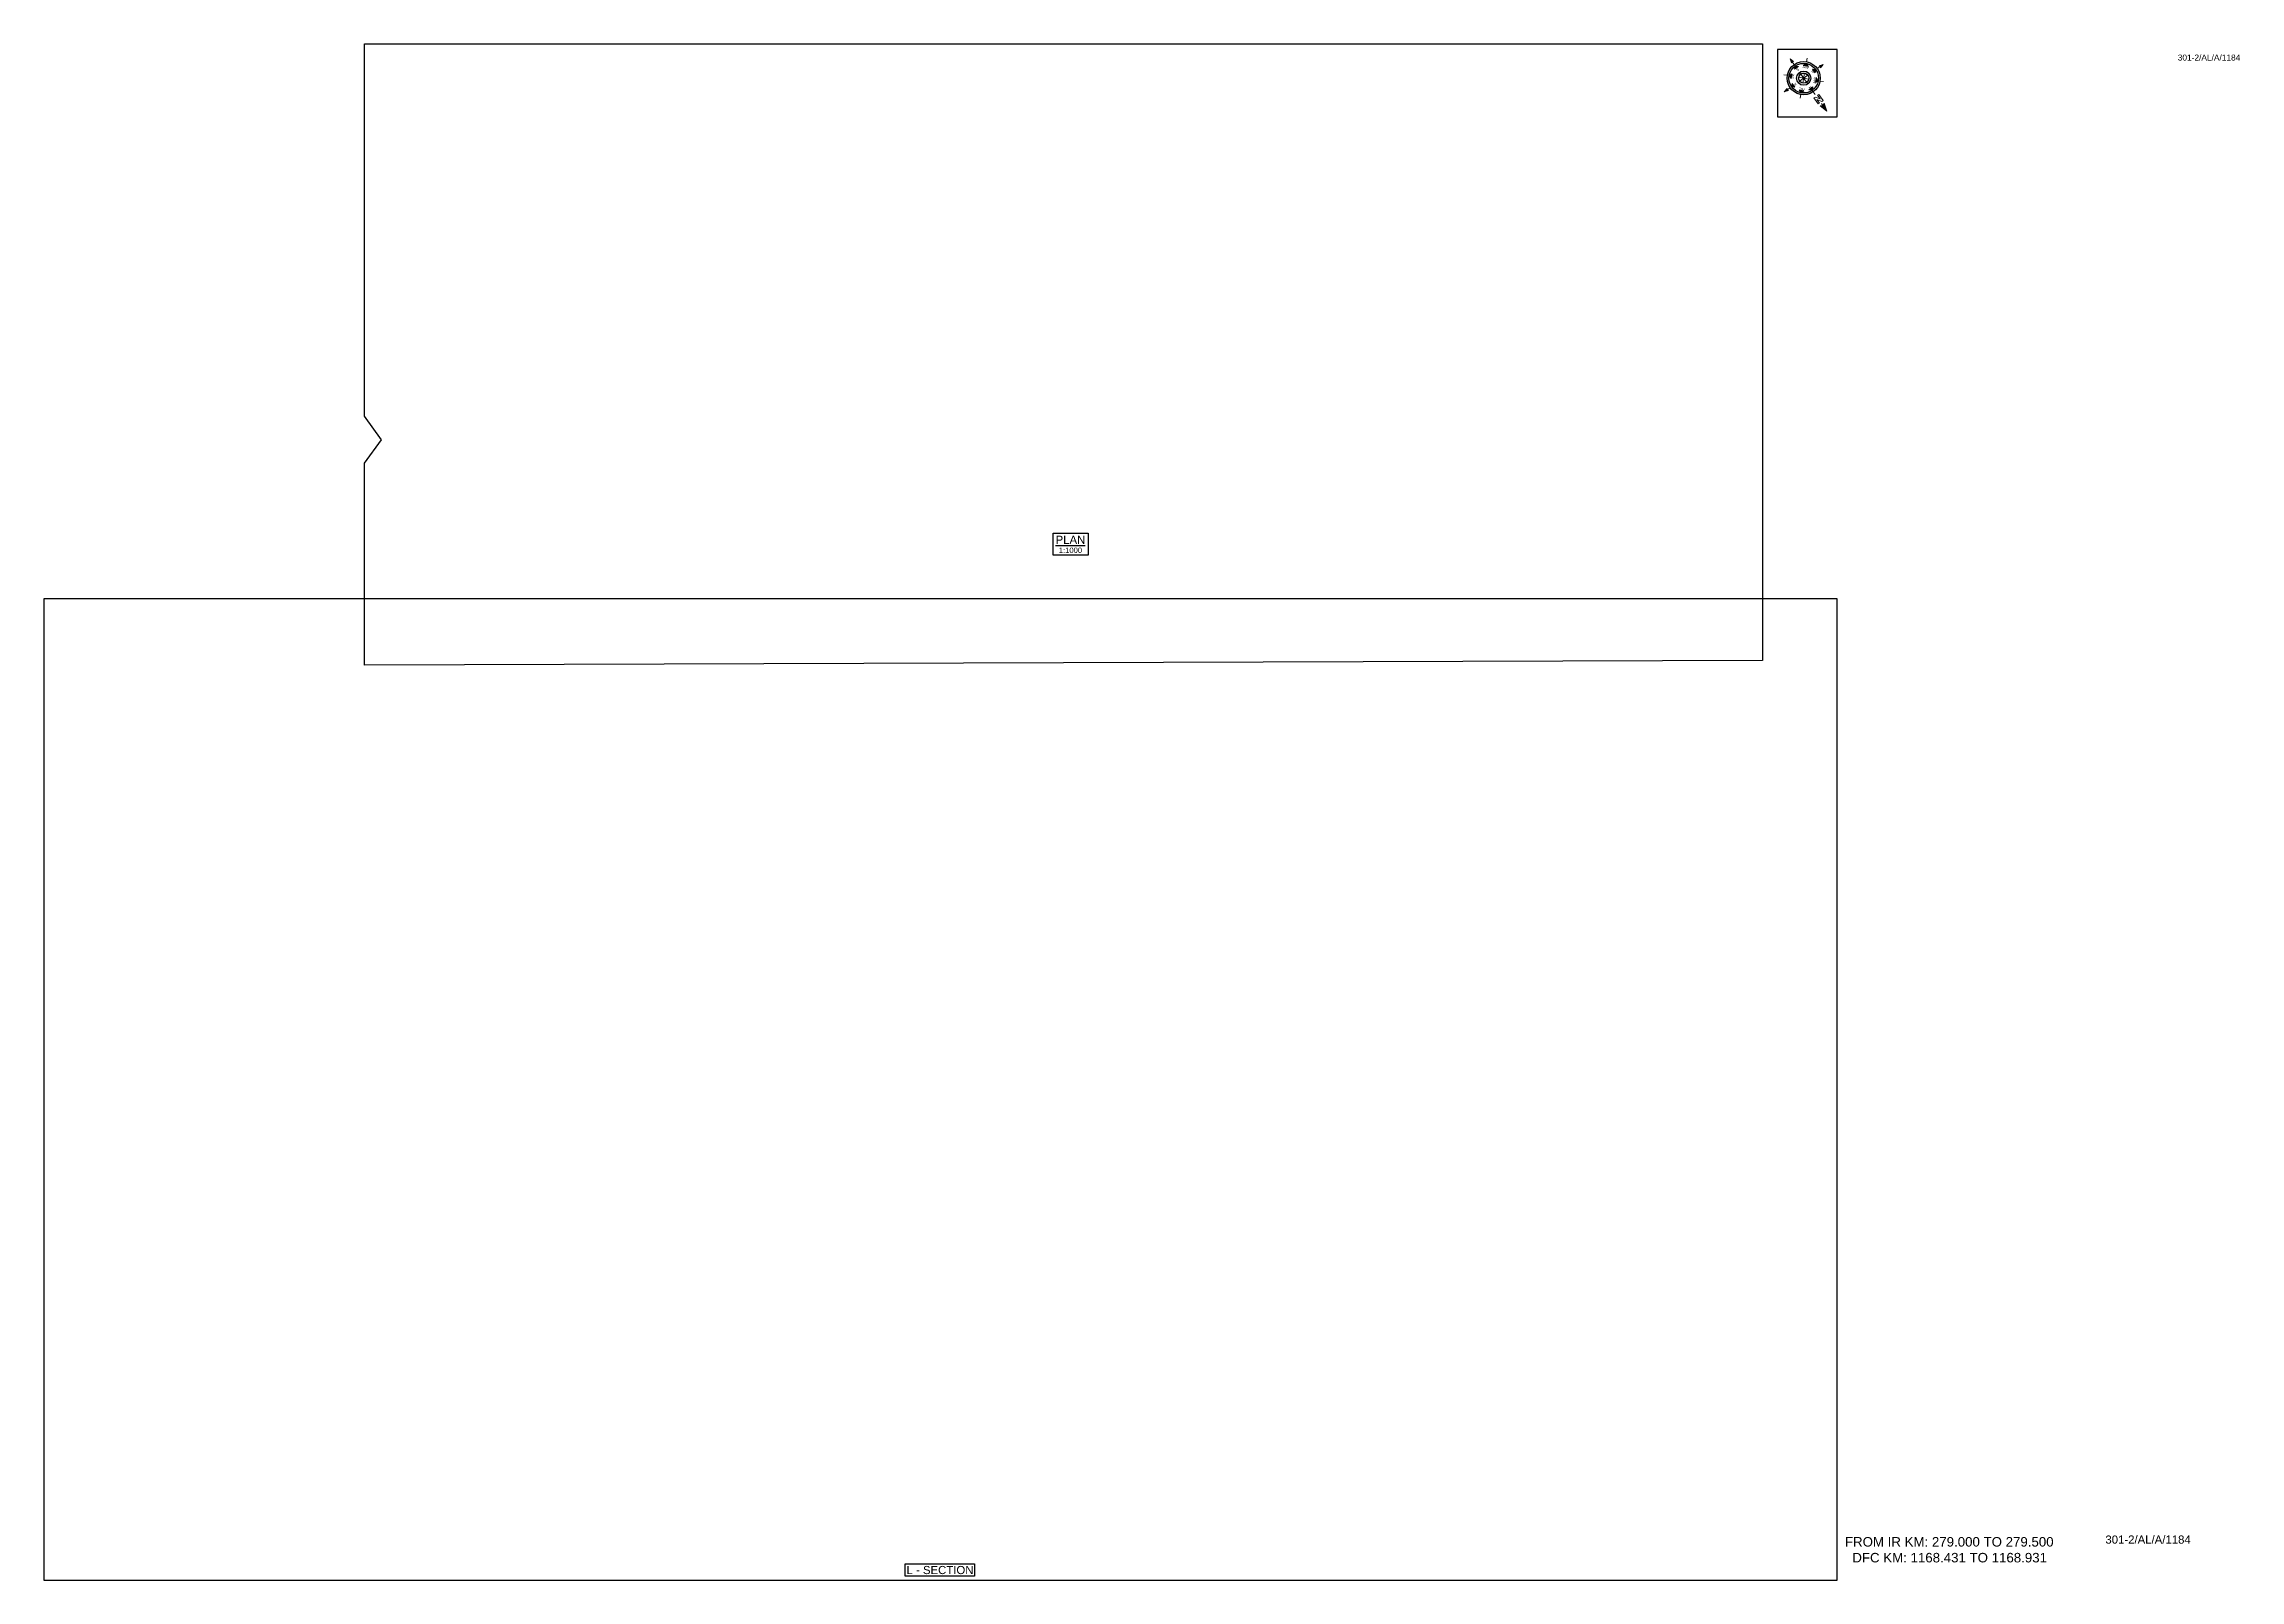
# Paper-space layout '1184' of a CAD drawing. Header units: metres. Extents: x 15 to 824, y 15 to 581.
import ezdxf
from ezdxf.enums import TextEntityAlignment as Align

# ---------------------------------------------------------------- set-up
doc = ezdxf.new("R2010")
doc.units = ezdxf.units.M
doc.header["$MEASUREMENT"] = 0
doc.layers.get('Defpoints').update_dxf_attribs({"color": 5})
doc.layers.add('title', color=7, linetype='Continuous')
doc.styles.get("Standard").update_dxf_attribs({"font": 'arial.ttf'})
doc.styles.add('Style-Arial', font='arial.ttf')

# ---------------------------------------------------------------- blocks, each defined once
blk = doc.blocks.new('N')
for points in [[(0, 8.41), (-0.49, 6.68), (0, 6.93)], [(0.49, 6.68), (0, 6.93), (0, 8.41)], [(-4.93, 0), (-4.07, 0.25), (-4.19, 0)], [(-4.07, -0.25), (-4.19, 0), (-4.93, 0)], [(-3.08, 0), (-2.59, 0.49), (-2.59, -0.49)], [(-2.18, 2.18), (-1.48, 2.18), (-2.18, 1.48)], [(0, 3.08), (0.49, 2.59), (-0.49, 2.59)], [(2.18, 2.18), (2.18, 1.48), (1.48, 2.18)], [(3.08, 0), (2.59, -0.49), (2.59, 0.49)], [(4.07, 0.25), (4.19, 0), (4.93, 0)], [(4.93, 0), (4.07, -0.25), (4.19, 0)], [(-2.18, -2.18), (-2.18, -1.48), (-1.48, -2.18)], [(0, -3.08), (-0.49, -2.59), (0.49, -2.59)], [(0, -4.93), (-0.25, -4.07), (0, -4.19)], [(0.25, -4.07), (0, -4.19), (0, -4.93)], [(2.18, -2.18), (1.48, -2.18), (2.18, -1.48)]]:
    blk.add_hatch(color=7).paths.add_polyline_path(points, flags=0)
h = blk.add_hatch(color=7)
h.paths.add_polyline_path([(0, -3.08), (0, -3.46, 1), (0, 3.46), (0, 3.08, -1)])
h.paths.add_polyline_path([(0, 1.05), (0, 1.48, 1), (0, -1.48), (0, -1.05, -1)])
at = {"color": 7, "linetype": 'ByBlock', "lineweight": 13}
for p, q in [((-0.61, 4.57), (-0.61, 6.12)), ((-0.61, 6.12), (-0.3, 6.12)), ((-0.3, 6.12), (0.32, 5.19)), ((0.32, 4.57), (-0.3, 5.5)), ((-0.3, 5.5), (-0.3, 4.57)), ((0.32, 5.19), (0.32, 6.12)), ((0.32, 6.12), (0.64, 6.12)), ((0.64, 6.12), (0.64, 4.57))]:
    blk.add_line(p, q, dxfattribs=at)
at = {"color": 7, "lineweight": 13}
for p, q in [((0, 6.41), (0, 7.28)), ((-3.46, 0), (-4.19, 0)), ((-2.45, 2.45), (-2.97, 2.97)), ((1.05, 0), (-1.05, 0)), ((-1.05, 0), (1.05, 0)), ((-0.74, 0.74), (0.74, -0.74)), ((0.74, 0.74), (-0.74, -0.74)), ((0.74, -0.74), (-0.74, 0.74)), ((-0.74, -0.74), (0.74, 0.74)), ((0, 3.46), (0, 4.19)), ((0, 3.46), (0, 3.08)), ((0, 1.05), (0, 1.48)), ((0, 1.05), (0, -1.05)), ((0, -1.05), (0, 1.05)), ((2.45, 2.45), (2.97, 2.97)), ((3.46, 0), (4.19, 0)), ((-2.45, -2.45), (-2.97, -2.97)), ((0, -1.05), (0, -1.48)), ((0, -3.46), (0, -3.08)), ((0, -3.46), (0, -4.19)), ((2.45, -2.45), (2.97, -2.97))]:
    blk.add_line(p, q, dxfattribs=at)
for points in [[(0, 8.41), (-0.49, 6.68), (0, 6.93), (0, 6.93)], [(0.49, 6.68), (0, 6.93), (0, 8.41), (0, 8.41)], [(-4.93, 0), (-4.07, 0.25), (-4.19, 0), (-4.19, 0)], [(-4.07, -0.25), (-4.19, 0), (-4.93, 0), (-4.93, 0)], [(-3.08, 0), (-2.59, 0.49), (-2.59, -0.49), (-2.59, -0.49)], [(-2.18, 2.18), (-1.48, 2.18), (-2.18, 1.48), (-2.18, 1.48)], [(0, 3.08), (0.49, 2.59), (-0.49, 2.59), (-0.49, 2.59)], [(2.18, 2.18), (2.18, 1.48), (1.48, 2.18), (1.48, 2.18)], [(3.08, 0), (2.59, -0.49), (2.59, 0.49), (2.59, 0.49)], [(4.07, 0.25), (4.19, 0), (4.93, 0), (4.93, 0)], [(4.93, 0), (4.07, -0.25), (4.19, 0), (4.19, 0)], [(-2.18, -2.18), (-2.18, -1.48), (-1.48, -2.18), (-1.48, -2.18)], [(0, -3.08), (-0.49, -2.59), (0.49, -2.59), (0.49, -2.59)], [(0, -4.93), (-0.25, -4.07), (0, -4.19), (0, -4.19)], [(0.25, -4.07), (0, -4.19), (0, -4.93), (0, -4.93)], [(2.18, -2.18), (1.48, -2.18), (2.18, -1.48), (2.18, -1.48)]]:
    blk.add_lwpolyline(points, close=True, dxfattribs=at)
at = {"color": 7, "linetype": 'ByBlock', "lineweight": 13}
for points in [[(-0.3, 4.57), (-0.61, 4.57)], [(0.32, 4.57), (0.64, 4.57)]]:
    blk.add_lwpolyline(points, dxfattribs=at)
at = {"color": 7}
for radius in [3.46, 3.08, 1.48, 1.05]:
    blk.add_circle((0, 0), radius, dxfattribs=at)
for s, rotation, p in [('W', 90, (-2.1, 0)), ('NW', 45, (-1.48, 1.48)), ('NE', 315, (1.48, 1.48)), ('E', 270, (1.97, 0)), ('SW', 135, (-1.48, -1.48)), ('SE', 225, (1.48, -1.48))]:
    blk.add_text(s, height=0.6, rotation=rotation, dxfattribs=at).set_placement(p, align=Align.CENTER)
for s, p in [('N', (0, 2.1)), ('S', (0, -2.47))]:
    blk.add_text(s, height=0.6, dxfattribs=at).set_placement(p, align=Align.CENTER)

psp = doc.layouts.new('1184')

# ---------------------------------------------------------------- linework, layer by layer
psp.add_lwpolyline([(332.48, 16.4), (332.48, 21), (358.02, 21), (358.02, 16.4)], close=True)
at = {"layer": 'Defpoints'}
for points in [[(133.11, 581), (648.43, 581), (648.43, 353.8), (133.16, 352.08), (133.15, 426.48), (139.37, 435.14), (133.14, 443.79)], [(14.99, 15), (675.99, 15), (676.01, 376.49), (15.01, 376.49)]]:
    psp.add_lwpolyline(points, close=True, dxfattribs=at)
at = {"layer": 'title', "color": 7, "linetype": 'Continuous', "lineweight": -3}
psp.add_lwpolyline([(386.98, 400.74), (399.86, 400.74), (399.86, 392.58), (386.98, 392.58)], close=True, dxfattribs=at)

# ---------------------------------------------------------------- texts
at = {"style": 'Style-Arial'}
for height, p in [(2.2, (801.49, 574.88)), (3, (774.82, 28.42))]:
    psp.add_text('301-2/AL/A/1184', height=height, dxfattribs=at).set_placement(p)
at = {"insert": (678.83, 30.84), "char_height": 3.5, "attachment_point": 1, "style": 'Style-Arial'}
psp.add_mtext_dynamic_manual_height_columns('FROM IR KM: 279.000 TO 279.500 \\P{\\C1;  DFC KM: 1168.431 TO 1168.931}', width=95.7966, gutter_width=17.5, heights=[0], dxfattribs=at)
at = {"layer": 'title', "color": 7, "linetype": 'Continuous', "lineweight": -3, "style": 'Style-Arial'}
for s, height, p in [('%%UPLAN', 3, (393.36, 398.3)), ('1:1000', 2, (393.36, 394.43))]:
    psp.add_text(s, height=height, dxfattribs=at).set_placement(p, align=Align.MIDDLE)
at = {"layer": 'title', "style": 'Style-Arial'}
psp.add_text('L - SECTION', height=3, rotation=0.00006, dxfattribs=at).set_placement((345.27, 18.7), align=Align.MIDDLE_CENTER)

# ---------------------------------------------------------------- viewports
at = {"layer": 'Defpoints', "view_twist_angle": 215.12229362}
vp = psp.add_viewport(center=(390.77, 466.54), size=(515.32, 228.9177), view_center_point=(1396344.17, -3135053.3), view_height=228.9178, status=3, dxfattribs=at)
vp.dxf.flags = 0x10000  # cut along an outline
vp.dxf.clipping_boundary_handle = psp.add_lwpolyline([(133.11, 581), (648.43, 581), (648.43, 353.8), (133.16, 352.08), (133.15, 426.48), (139.37, 435.14), (133.14, 443.79)], format="xyb", close=True, dxfattribs={"invisible": 1}).dxf.handle
at = {"layer": 'Defpoints'}
vp = psp.add_viewport(center=(345.5, 195.74), size=(661.02, 361.4853), view_center_point=(2205, -12060.26), view_height=361.4853, dxfattribs=at)
vp.dxf.flags = 0x10000  # cut along an outline
vp.dxf.clipping_boundary_handle = psp.add_lwpolyline([(14.99, 15), (675.99, 15), (676.01, 376.49), (15.01, 376.49)], format="xyb", close=True, dxfattribs={"invisible": 1}).dxf.handle

# ---------------------------------------------------------------- wipeouts: each hides what was drawn before it
psp.add_wipeout([(653.96, 579), (676, 579), (676, 554.19), (653.96, 554.19)])

# ---------------------------------------------------------------- next in the draw order: linework, layer by layer
psp.add_lwpolyline([(676, 579), (653.96, 579), (653.96, 554.19), (676, 554.19)], close=True)

# ---------------------------------------------------------------- next in the draw order: block references
at = {"xscale": 1.771541522973351, "yscale": 1.771541522973351, "zscale": 1.771541522973351, "rotation": 215.1222936235771}
psp.add_blockref('N', (663.62, 568.39), dxfattribs=at)

doc.saveas('drawing.dxf')
